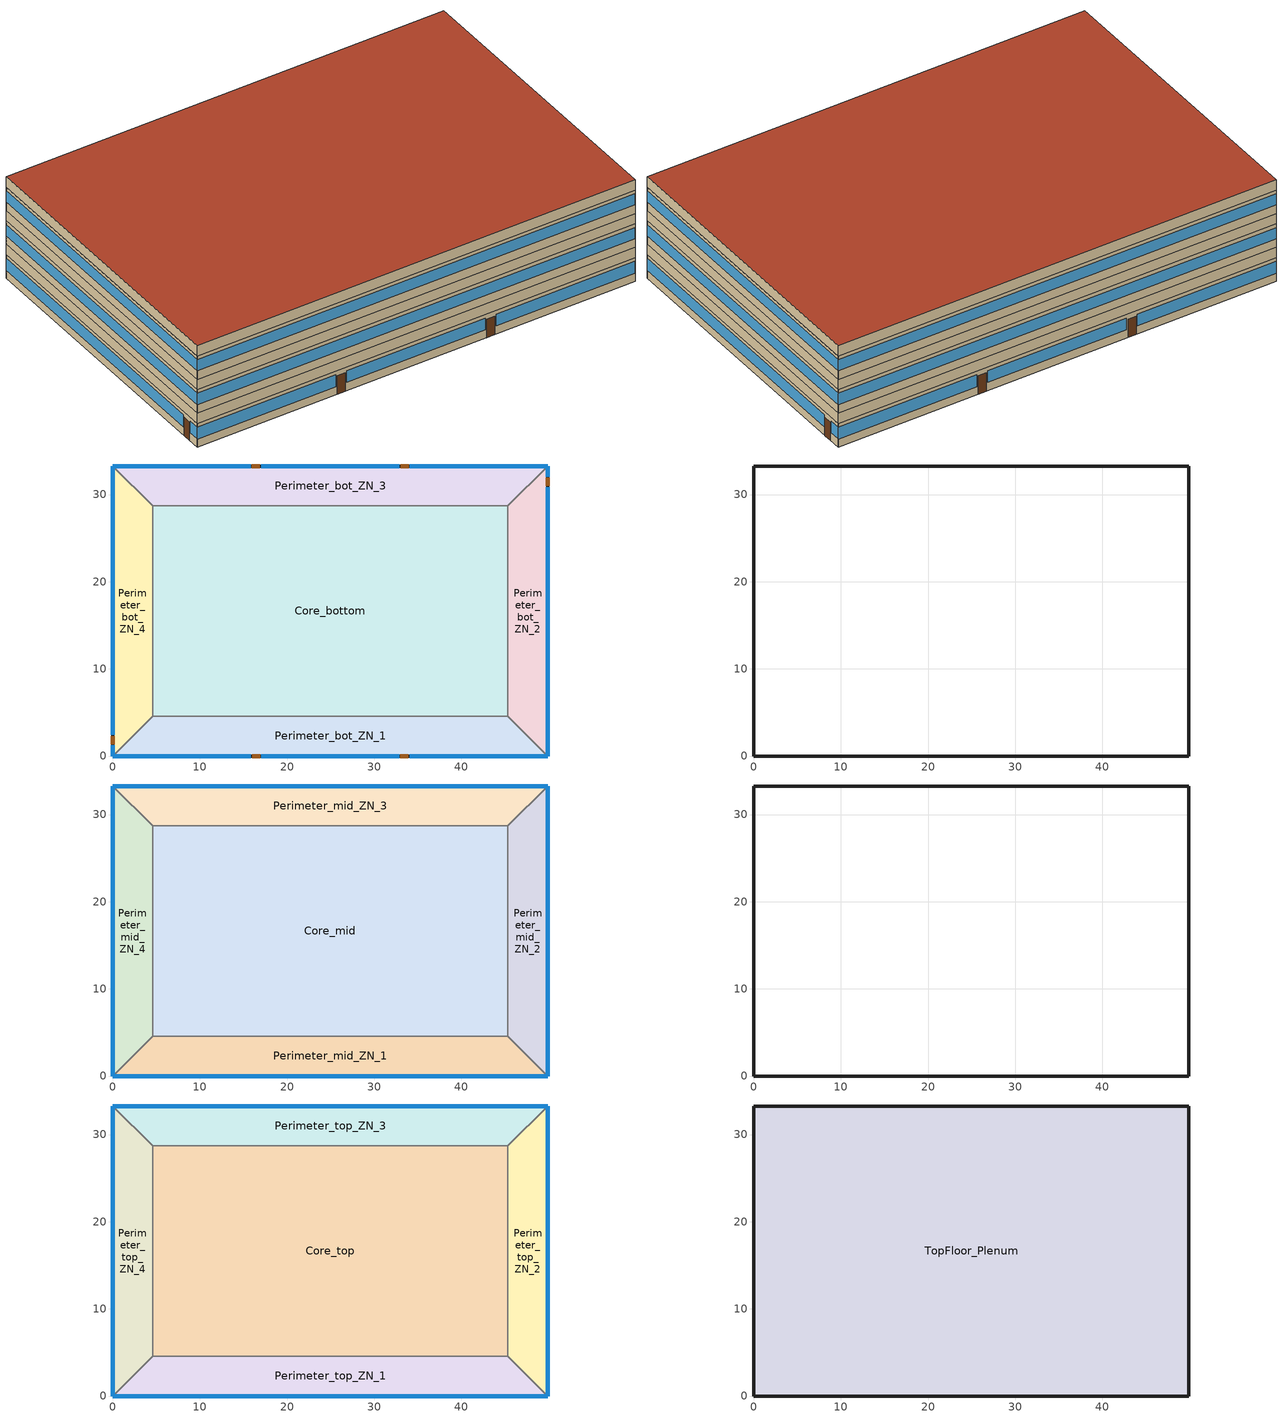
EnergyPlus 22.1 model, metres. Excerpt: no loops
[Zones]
Perimeter_bot_ZN_1
 floor ground (Perimeter_bot_ZN_1_Floor_Ffactor): 0,0 4.57,4.57 45.34,4.57 49.91,0 z0
 wall outside (nonres_ext_wall_grd): 0,0 49.91,0 z0:2.74
 wall to Perimeter_bot_ZN_2 (int_wall): 49.91,0 45.34,4.57 z0:2.74
 window (Window_U_0.419_SHGC_South_0.4): 0,0 15.82,0 / 17.04,0 32.87,0 / 34.09,0 49.91,0 z0.95:2.33
 door (Swinging Door_con): 15.98,0 16.9,0 / 33.01,0 33.93,0 z0:2.13
 ceiling to FirstFloor_Plenum (DropCeiling): 49.91,0 45.34,4.57 4.57,4.57 0,0 z2.74
Perimeter_bot_ZN_2
 floor ground (Perimeter_bot_ZN_2_Floor_Ffactor): 49.91,0 45.34,4.57 45.34,28.7 49.91,33.27 z0
 wall outside (nonres_ext_wall_grd): 49.91,0 49.91,33.27 z0:2.74
 wall to Perimeter_bot_ZN_3 (int_wall): 49.91,33.27 45.34,28.7 z0:2.74
 window (Window_U_0.419_SHGC_East_0.4): 49.91,0 49.91,30.84 / 49.91,32.05 49.91,33.27 z0.97:2.33
 door (Swinging Door_con): 49.91,30.99 49.91,31.9 z0:2.13
 ceiling to FirstFloor_Plenum (DropCeiling): 49.91,33.27 45.34,28.7 45.34,4.57 49.91,0 z2.74
Perimeter_bot_ZN_3
 floor ground (Perimeter_bot_ZN_3_Floor_Ffactor): 49.91,33.27 45.34,28.7 4.57,28.7 0,33.27 z0
 wall outside (nonres_ext_wall_grd): 49.91,33.27 0,33.27 z0:2.74
 wall to Perimeter_bot_ZN_4 (int_wall): 0,33.27 4.57,28.7 z0:2.74
 window (Window_U_0.419_SHGC_North_0.4): 49.91,33.27 34.09,33.27 / 32.87,33.27 17.04,33.27 / 15.82,33.27 0,33.27 z0.95:2.33
 door (Swinging Door_con): 33.94,33.27 33.03,33.27 / 16.84,33.27 15.93,33.27 z0:2.13
 ceiling to FirstFloor_Plenum (DropCeiling): 0,33.27 4.57,28.7 45.34,28.7 49.91,33.27 z2.74
Perimeter_bot_ZN_4
 floor ground (Perimeter_bot_ZN_4_Floor_Ffactor): 0,33.27 4.57,28.7 4.57,4.57 0,0 z0
 wall outside (nonres_ext_wall_grd): 0,33.27 0,0 z0:2.74
 wall to Perimeter_bot_ZN_1 (int_wall): 0,0 4.57,4.57 z0:2.74
 window (Window_U_0.419_SHGC_West_0.4): 0,33.27 0,2.44 / 0,1.22 0,0 z0.97:2.33
 door (Swinging Door_con): 0,2.28 0,1.37 z0:2.13
 ceiling to FirstFloor_Plenum (DropCeiling): 0,0 4.57,4.57 4.57,28.7 0,33.27 z2.74
Core_bottom
 floor adiabatic (Core_bot_ZN_5_Floor_Ffactor): 45.34,28.7 45.34,4.57 4.57,4.57 4.57,28.7 z0
 wall to Perimeter_bot_ZN_1 (int_wall): 4.57,4.57 45.34,4.57 z0:2.74
 wall to Perimeter_bot_ZN_2 (int_wall): 45.34,4.57 45.34,28.7 z0:2.74
 wall to Perimeter_bot_ZN_3 (int_wall): 45.34,28.7 4.57,28.7 z0:2.74
 wall to Perimeter_bot_ZN_4 (int_wall): 4.57,28.7 4.57,4.57 z0:2.74
 ceiling to FirstFloor_Plenum (DropCeiling): 4.57,28.7 4.57,4.57 45.34,4.57 45.34,28.7 z2.74
FirstFloor_Plenum
 wall outside (nonres_ext_wall_grd): 49.91,33.27 0,33.27 0,0 49.91,0 49.91,33.27 z2.74:3.96
Perimeter_mid_ZN_1
 floor to FirstFloor_Plenum (int_slab_floor): 0,0 4.57,4.57 45.34,4.57 49.91,0 z3.96
 wall outside (nonres_ext_wall_mid): 0,0 49.91,0 z3.96:6.71
 wall to Perimeter_mid_ZN_2 (int_wall): 49.91,0 45.34,4.57 z3.96:6.71
 window (Window_U_0.419_SHGC_South_0.4): 0,0 49.91,0 z4.98:6.29
 ceiling to MidFloor_Plenum (DropCeiling): 49.91,0 45.34,4.57 4.57,4.57 0,0 z6.71
Perimeter_mid_ZN_2
 floor to FirstFloor_Plenum (int_slab_floor): 49.91,0 45.34,4.57 45.34,28.7 49.91,33.27 z3.96
 wall outside (nonres_ext_wall_mid): 49.91,0 49.91,33.27 z3.96:6.71
 wall to Perimeter_mid_ZN_3 (int_wall): 49.91,33.27 45.34,28.7 z3.96:6.71
 window (Window_U_0.419_SHGC_East_0.4): 49.91,0 49.91,33.27 z4.98:6.29
 ceiling to MidFloor_Plenum (DropCeiling): 49.91,33.27 45.34,28.7 45.34,4.57 49.91,0 z6.71
Perimeter_mid_ZN_3
 floor to FirstFloor_Plenum (int_slab_floor): 49.91,33.27 45.34,28.7 4.57,28.7 0,33.27 z3.96
 wall outside (nonres_ext_wall_mid): 49.91,33.27 0,33.27 z3.96:6.71
 wall to Perimeter_mid_ZN_4 (int_wall): 0,33.27 4.57,28.7 z3.96:6.71
 window (Window_U_0.419_SHGC_North_0.4): 49.91,33.27 0,33.27 z4.98:6.29
 ceiling to MidFloor_Plenum (DropCeiling): 0,33.27 4.57,28.7 45.34,28.7 49.91,33.27 z6.71
Perimeter_mid_ZN_4
 floor to FirstFloor_Plenum (int_slab_floor): 0,33.27 4.57,28.7 4.57,4.57 0,0 z3.96
 wall outside (nonres_ext_wall_mid): 0,33.27 0,0 z3.96:6.71
 wall to Perimeter_mid_ZN_1 (int_wall): 0,0 4.57,4.57 z3.96:6.71
 window (Window_U_0.419_SHGC_West_0.4): 0,33.27 0,0 z4.98:6.29
 ceiling to MidFloor_Plenum (DropCeiling): 0,0 4.57,4.57 4.57,28.7 0,33.27 z6.71
Core_mid
 floor to FirstFloor_Plenum (int_slab_floor): 45.34,28.7 45.34,4.57 4.57,4.57 4.57,28.7 z3.96
 wall to Perimeter_mid_ZN_3 (int_wall): 45.34,28.7 4.57,28.7 z3.96:6.71
 wall to Perimeter_mid_ZN_2 (int_wall): 45.34,4.57 45.34,28.7 z3.96:6.71
 wall to Perimeter_mid_ZN_1 (int_wall): 4.57,4.57 45.34,4.57 z3.96:6.71
 wall to Perimeter_mid_ZN_4 (int_wall): 4.57,28.7 4.57,4.57 z3.96:6.71
 ceiling to MidFloor_Plenum (DropCeiling): 4.57,28.7 4.57,4.57 45.34,4.57 45.34,28.7 z6.71
MidFloor_Plenum
 wall outside (nonres_ext_wall_mid): 49.91,33.27 0,33.27 0,0 49.91,0 49.91,33.27 z6.71:7.92
Perimeter_top_ZN_1
 floor to MidFloor_Plenum (int_slab_floor): 0,0 4.57,4.57 45.34,4.57 49.91,0 z7.92
 wall outside (nonres_ext_wall_top): 0,0 49.91,0 z7.92:10.67
 wall to Perimeter_top_ZN_2 (int_wall): 49.91,0 45.34,4.57 z7.92:10.67
 window (Window_U_0.419_SHGC_South_0.4): 0,0 49.91,0 z8.95:10.25
 ceiling to TopFloor_Plenum (DropCeiling): 0,0 49.91,0 45.34,4.57 4.57,4.57 z10.67
Perimeter_top_ZN_2
 floor to MidFloor_Plenum (int_slab_floor): 49.91,0 45.34,4.57 45.34,28.7 49.91,33.27 z7.92
 wall outside (nonres_ext_wall_top): 49.91,0 49.91,33.27 z7.92:10.67
 wall to Perimeter_top_ZN_3 (int_wall): 49.91,33.27 45.34,28.7 z7.92:10.67
 window (Window_U_0.419_SHGC_East_0.4): 49.91,0 49.91,33.27 z8.95:10.25
 ceiling to TopFloor_Plenum (DropCeiling): 49.91,0 49.91,33.27 45.34,28.7 45.34,4.57 z10.67
Perimeter_top_ZN_3
 floor to MidFloor_Plenum (int_slab_floor): 49.91,33.27 45.34,28.7 4.57,28.7 0,33.27 z7.92
 wall outside (nonres_ext_wall_top): 49.91,33.27 0,33.27 z7.92:10.67
 wall to Perimeter_top_ZN_4 (int_wall): 0,33.27 4.57,28.7 z7.92:10.67
 window (Window_U_0.419_SHGC_North_0.4): 49.91,33.27 0,33.27 z8.95:10.25
 ceiling to TopFloor_Plenum (DropCeiling): 49.91,33.27 0,33.27 4.57,28.7 45.34,28.7 z10.67
Perimeter_top_ZN_4
 floor to MidFloor_Plenum (int_slab_floor): 0,33.27 4.57,28.7 4.57,4.57 0,0 z7.92
 wall outside (nonres_ext_wall_top): 0,33.27 0,0 z7.92:10.67
 wall to Perimeter_top_ZN_1 (int_wall): 0,0 4.57,4.57 z7.92:10.67
 window (Window_U_0.419_SHGC_West_0.4): 0,33.27 0,0 z8.95:10.25
 ceiling to TopFloor_Plenum (DropCeiling): 0,33.27 0,0 4.57,4.57 4.57,28.7 z10.67
Core_top
 floor to MidFloor_Plenum (int_slab_floor): 45.34,28.7 45.34,4.57 4.57,4.57 4.57,28.7 z7.92
 wall to Perimeter_top_ZN_3 (int_wall): 45.34,28.7 4.57,28.7 z7.92:10.67
 wall to Perimeter_top_ZN_2 (int_wall): 45.34,4.57 45.34,28.7 z7.92:10.67
 wall to Perimeter_top_ZN_1 (int_wall): 4.57,4.57 45.34,4.57 z7.92:10.67
 wall to Perimeter_top_ZN_4 (int_wall): 4.57,28.7 4.57,4.57 z7.92:10.67
 ceiling to TopFloor_Plenum (DropCeiling): 45.34,4.57 45.34,28.7 4.57,28.7 4.57,4.57 z10.67
TopFloor_Plenum
 wall outside (nonres_ext_wall_top): 49.91,33.27 0,33.27 0,0 49.91,0 49.91,33.27 z10.67:11.89
 roof outside (nonres_roof): 49.91,0 49.91,33.27 0,33.27 0,0 z11.89
[Building]
OfficeMedium: North Axis {deg}=0; Terrain=City; Loads Convergence Tolerance Value {W}=0.04; Temperature Convergence Tolerance Value {deltaC}=0.2; Solar Distribution=FullInteriorAndExterior; Maximum Number of Warmup Days=25; Minimum Number of Warmup Days=6
[Site:Location]
Site:Location=Buffalo.Niagara.Intl.AP_NY_USA WMO=725280; Latitude {N+ S-}=42.94; Longitude {W- E+}=-78.74; Time Zone Relative to GMT {GMT+/-}=-5; Elevation {m}=215
[SizingPeriod:DesignDay] Day of Month=21; Dry-Bulb Temperature Range Modifier Type=DefaultMultipliers; Humidity Condition Type=Wetbulb; Barometric Pressure {Pa}=98769; Rain {Yes/No}=No; Snow on ground {Yes/No}=No; Daylight Savings Time Indicator=No
Name | Month | Day Type | Maximum Dry-Bulb Temperature {C} | Daily Dry-Bulb Temperature Range {C} | Wetbulb at Maximum Dry-Bulb {C} | Wind Speed {m/s} design conditions vs. traditional 6.71 m/s (15 mph) | Wind Direction {Degrees; N=0, S=180} | Solar Model Indicator | Clearness {0.0 to 1.1} | Wind Speed {m/s} design conditions vs. traditional 3.35 m/s (7mph) | ASHRAE Clear Sky Optical Depth for Beam Irradiance (taub) | ASHRAE Clear Sky Optical Depth for Diffuse Irradiance (taud)
Buffalo.Niagara.Intl.AP_NY_USA Ann Htg 99.6% Condns DB | 1 | WinterDesignDay | -16.3 | 0 | -16.3 | 5.1 | 270 | ASHRAEClearSky | 0
Buffalo.Niagara.Intl.AP_NY_USA Ann Clg .4% Condns DB=>MWB | 7 | SummerDesignDay | 30.3 | 9.3 | 21.8 |  | 240 | ASHRAETau |  | 5.7 | 0.462 | 2.001
[Site:WaterMainsTemperature]
Calculation Method=Correlation; Annual average outdoor air temperature {C}=8.96667; Maximum difference in monthly average outdoor air temperatures {C}=26.2
[Site:GroundTemperature:FCfactorMethod]
January Ground Temperature {C}=9.7; February Ground Temperature {C}=6; March Ground Temperature {C}=-2.2; April Ground Temperature {C}=-3.4; May Ground Temperature {C}=-4.2; June Ground Temperature {C}=2.7; July Ground Temperature {C}=7.5; August Ground Temperature {C}=13.7; September Ground Temperature {C}=18.6; October Ground Temperature {C}=22; November Ground Temperature {C}=20.7; December Ground Temperature {C}=16.5
[Material:NoMass]
Opaque Door panel_con: MediumRough, 0.35222, 0.9, 0.7, 0.7
CP02 CARPET PAD: VeryRough, 0.21648, 0.9, 0.7, 0.8
Nonres_Roof_Insulation: MediumSmooth, 5.30668, 0.9, 0.7, 0.7
Nonres_Exterior_Wall_Insulation_grd: MediumSmooth, 1.0126, 0.9, 0.7, 0.7
Nonres_Exterior_Wall_Insulation_mid: MediumSmooth, 1.03383, 0.9, 0.7, 0.7
Nonres_Exterior_Wall_Insulation_top: MediumSmooth, 0.734986, 0.9, 0.7, 0.7
[Construction]
Swinging Door_con: Opaque Door panel_con
InteriorFurnishings: Std Wood 6inch
DropCeiling: AC02 Acoustic Ceiling
int_wall: G01 13mm gypsum board, G01 13mm gypsum board
int_slab_floor: 100mm Normalweight concrete floor, CP02 CARPET PAD
nonres_roof: F13 Built-up roofing, Nonres_Roof_Insulation, F08 Metal surface
nonres_ext_wall_grd: F07 25mm stucco, G01 16mm gypsum board, Nonres_Exterior_Wall_Insulation_grd, G01 16mm gypsum board
nonres_ext_wall_mid: F07 25mm stucco, G01 16mm gypsum board, Nonres_Exterior_Wall_Insulation_mid, G01 16mm gypsum board
nonres_ext_wall_top: F07 25mm stucco, G01 16mm gypsum board, Nonres_Exterior_Wall_Insulation_top, G01 16mm gypsum board
Window_U_0.419_SHGC_East_0.4: Glazing Layer East
Window_U_0.419_SHGC_South_0.4: Glazing Layer South
Window_U_0.419_SHGC_West_0.4: Glazing Layer West
Window_U_0.419_SHGC_North_0.4: Glazing Layer North
[Material]
Name | Roughness | Thickness {m} | Conductivity {W/m-K} | Density {kg/m3} | Specific Heat {J/kg-K} | Thermal Absorptance | Solar Absorptance | Visible Absorptance | Absorptance:Thermal | Absorptance:Solar | Absorptance:Visible
Std Wood 6inch | MediumSmooth | 0.15 | 0.12 | 540 | 1210 | 0.9 | 0.7 | 0.7
AC02 Acoustic Ceiling | MediumSmooth | 0.0127 | 0.057 | 288 | 1339 | 0.9 | 0.7 | 0.2
F07 25mm stucco | Smooth | 0.0254 | 0.72 | 1856 | 840 | 0.9 | 0.7 | 0.7
F08 Metal surface | Smooth | 0.0008 | 45.28 | 7824 | 500
F13 Built-up roofing | Rough | 0.0095 | 0.16 | 1120 | 1460 |  |  |  | 0.9 | 0.7
G01 13mm gypsum board | Smooth | 0.0127 | 0.16 | 800 | 1090 |  |  |  | 0.9 | 0.7 | 0.5
G01 16mm gypsum board | MediumSmooth | 0.0159 | 0.16 | 800 | 1090
100mm Normalweight concrete floor | MediumRough | 0.1016 | 2.31 | 2322 | 832
[WindowMaterial:SimpleGlazingSystem] U-Factor {W/m2-K}=2.37919; Solar Heat Gain Coefficient=0.4; Visible Transmittance=0.44
Glazing Layer East; Glazing Layer South; Glazing Layer West; Glazing Layer North
[Construction:FfactorGroundFloor] F-Factor {W/m-K}=0.90012
Name | Area {m2} | PerimeterExposed {m}
Perimeter_bot_ZN_1_Floor_Ffactor; Perimeter_bot_ZN_3_Floor_Ffactor | 207.338 | 49.911
Perimeter_bot_ZN_2_Floor_Ffactor | 131.262 | 33.2738
Perimeter_bot_ZN_4_Floor_Ffactor | 131.254 | 33.2738
Core_bot_ZN_5_Floor_Ffactor | 983.537 | 0
[Zone] Type=1; Multiplier=1; Volume {m3}=autocalculate; Floor Area {m2}=autocalculate
Name | Ceiling Height {m} | Part of Total Floor Area
Core_bottom; Core_mid; Core_top; Perimeter_top_ZN_3; Perimeter_top_ZN_2; Perimeter_top_ZN_1; Perimeter_top_ZN_4; Perimeter_bot_ZN_3; Perimeter_bot_ZN_2; Perimeter_bot_ZN_1; Perimeter_bot_ZN_4; Perimeter_mid_ZN_3; Perimeter_mid_ZN_2; Perimeter_mid_ZN_1; Perimeter_mid_ZN_4 | 2.7432 | YES
TopFloor_Plenum; MidFloor_Plenum; FirstFloor_Plenum | 1.2192 | No
[InternalMass] Construction=InteriorFurnishings
Name | Zone or ZoneList | Surface Area {m2}
Core_bottom_InternalMass_1 | Core_bottom | 1967.08
Core_mid_InternalMass_1 | Core_mid | 1967.08
Core_top_InternalMass_1 | Core_top | 1967.08
Perimeter_top_ZN_3_InternalMass_1 | Perimeter_top_ZN_3 | 414.675
Perimeter_top_ZN_2_InternalMass_1 | Perimeter_top_ZN_2 | 262.5073
Perimeter_top_ZN_1_InternalMass_1 | Perimeter_top_ZN_1 | 414.6723
Perimeter_top_ZN_4_InternalMass_1 | Perimeter_top_ZN_4 | 262.5056
Perimeter_bot_ZN_3_InternalMass_1 | Perimeter_bot_ZN_3 | 414.675
Perimeter_bot_ZN_2_InternalMass_1 | Perimeter_bot_ZN_2 | 262.5073
Perimeter_bot_ZN_1_InternalMass_1 | Perimeter_bot_ZN_1 | 414.6723
Perimeter_bot_ZN_4_InternalMass_1 | Perimeter_bot_ZN_4 | 262.5056
Perimeter_mid_ZN_3_InternalMass_1 | Perimeter_mid_ZN_3 | 414.675
Perimeter_mid_ZN_2_InternalMass_1 | Perimeter_mid_ZN_2 | 262.5073
Perimeter_mid_ZN_1_InternalMass_1 | Perimeter_mid_ZN_1 | 414.6723
Perimeter_mid_ZN_4_InternalMass_1 | Perimeter_mid_ZN_4 | 262.5056
[People] Number of People Calculation Method=Area/Person; Floor Area per Person {m2/person}=18.5788; Fraction Radiant=0.3; Sensible Heat Fraction=AUTOCALCULATE; Activity Level Schedule=ACTIVITY_SCH; Enable ASHRAE 55 Comfort Warnings=No; Mean Radiant Temperature Calculation Type=ZoneAveraged; Work Efficiency Schedule=WORK_EFF_SCH; Clothing Insulation Calculation Method=ClothingInsulationSchedule; Clothing Insulation Schedule=CLOTHING_SCH; Air Velocity Schedule=AIR_VELO_SCH; Thermal Comfort Model 1 Type=FANGER
Name | Zone or ZoneList or Space or SpaceList | Number of People Schedule
Core_bottom | Core_bottom | BLDG_OCC_SCH_wo_SB
Core_mid | Core_mid | BLDG_OCC_SCH_wo_SB
Core_top | Core_top | BLDG_OCC_SCH_wo_SB
Perimeter_top_ZN_3 | Perimeter_top_ZN_3 | BLDG_OCC_SCH_wo_SB
Perimeter_top_ZN_2 | Perimeter_top_ZN_2 | BLDG_OCC_SCH_wo_SB
Perimeter_top_ZN_1 | Perimeter_top_ZN_1 | BLDG_OCC_SCH_wo_SB
Perimeter_top_ZN_4 | Perimeter_top_ZN_4 | BLDG_OCC_SCH_wo_SB
Perimeter_bot_ZN_3 | Perimeter_bot_ZN_3 | BLDG_OCC_SCH_wo_SB
Perimeter_bot_ZN_2 | Perimeter_bot_ZN_2 | BLDG_OCC_SCH_wo_SB
Perimeter_bot_ZN_1 | Perimeter_bot_ZN_1 | BLDG_OCC_SCH_wo_SB
Perimeter_bot_ZN_4 | Perimeter_bot_ZN_4 | BLDG_OCC_SCH_wo_SB
Perimeter_mid_ZN_3 | Perimeter_mid_ZN_3 | BLDG_OCC_SCH_wo_SB
Perimeter_mid_ZN_2 | Perimeter_mid_ZN_2 | BLDG_OCC_SCH_w_SB
Perimeter_mid_ZN_1 | Perimeter_mid_ZN_1 | BLDG_OCC_SCH_wo_SB
Perimeter_mid_ZN_4 | Perimeter_mid_ZN_4 | BLDG_OCC_SCH_wo_SB
[Lights] Schedule=ltg_sch_office; Design Level Calculation Method=Watts/Area; Watts per Zone Floor Area {W/m2}=10.19587; Return Air Fraction=0; Fraction Radiant=0.7; Fraction Visible=0.2; Fraction Replaceable=1; Return Air Fraction Calculated from Plenum Temperature=No
Name | Zone or ZoneList or Space or SpaceList
Core_bottom_Lights | Core_bottom
Core_mid_Lights | Core_mid
Core_top_Lights | Core_top
Perimeter_top_ZN_3_Lights | Perimeter_top_ZN_3
Perimeter_top_ZN_2_Lights | Perimeter_top_ZN_2
Perimeter_top_ZN_1_Lights | Perimeter_top_ZN_1
Perimeter_top_ZN_4_Lights | Perimeter_top_ZN_4
Perimeter_bot_ZN_3_Lights | Perimeter_bot_ZN_3
Perimeter_bot_ZN_2_Lights | Perimeter_bot_ZN_2
Perimeter_bot_ZN_1_Lights | Perimeter_bot_ZN_1
Perimeter_bot_ZN_4_Lights | Perimeter_bot_ZN_4
Perimeter_mid_ZN_3_Lights | Perimeter_mid_ZN_3
Perimeter_mid_ZN_2_Lights | Perimeter_mid_ZN_2
Perimeter_mid_ZN_1_Lights | Perimeter_mid_ZN_1
Perimeter_mid_ZN_4_Lights | Perimeter_mid_ZN_4
[ElectricEquipment] Design Level Calculation Method=EquipmentLevel; Fraction Latent=0; Fraction Radiant=0.5; Fraction Lost=0
Name | Zone or ZoneList or Space or SpaceList | Schedule | Design Level {W}
Core_bottom_MiscPlug_Equip | Core_bottom | BLDG_EQUIP_SCH | 7937.16
Core_mid_MiscPlug_Equip | Core_mid | BLDG_EQUIP_SCH | 7937.16
Core_top_MiscPlug_Equip | Core_top | BLDG_EQUIP_SCH | 7937.16
Perimeter_top_ZN_3_MiscPlug_Equip | Perimeter_top_ZN_3 | BLDG_EQUIP_SCH | 1673.21
Perimeter_top_ZN_2_MiscPlug_Equip | Perimeter_top_ZN_2 | BLDG_EQUIP_SCH | 1059.22
Perimeter_top_ZN_1_MiscPlug_Equip | Perimeter_top_ZN_1 | BLDG_EQUIP_SCH | 1673.2
Perimeter_top_ZN_4_MiscPlug_Equip | Perimeter_top_ZN_4 | BLDG_EQUIP_SCH | 1059.21
Perimeter_bot_ZN_3_MiscPlug_Equip | Perimeter_bot_ZN_3 | BLDG_EQUIP_SCH | 1673.21
Perimeter_bot_ZN_2_MiscPlug_Equip | Perimeter_bot_ZN_2 | BLDG_EQUIP_SCH | 1059.22
Perimeter_bot_ZN_1_MiscPlug_Equip | Perimeter_bot_ZN_1 | BLDG_EQUIP_SCH | 1673.2
Perimeter_bot_ZN_4_MiscPlug_Equip | Perimeter_bot_ZN_4 | BLDG_EQUIP_SCH | 1059.21
Perimeter_mid_ZN_3_MiscPlug_Equip | Perimeter_mid_ZN_3 | BLDG_EQUIP_SCH | 1673.21
Perimeter_mid_ZN_2_MiscPlug_Equip | Perimeter_mid_ZN_2 | BLDG_EQUIP_SCH | 1059.22
Perimeter_mid_ZN_1_MiscPlug_Equip | Perimeter_mid_ZN_1 | BLDG_EQUIP_SCH | 1673.2
Perimeter_mid_ZN_4_MiscPlug_Equip | Perimeter_mid_ZN_4 | BLDG_EQUIP_SCH | 1059.21
Core_bottom_Elevators_Equip | Core_bottom | BLDG_ELEVATORS | 16363.22
Elevators_Lights_Fan | Core_bottom | ELEV_LIGHT_FAN_SCH_ADD_DF | 125
[Exterior:Lights] Control Option=AstronomicalClock
Name | Schedule | Design Level {W}
Exterior_Lights_a | Exterior_lighting_schedule_a | 563.28
Exterior_Lights_b | Exterior_lighting_schedule_b | 8033.2
[Daylighting:Controls] Daylighting Method=SplitFlux; Availability Schedule=DaylightAvailSch; Lighting Control Type=Stepped; Minimum Input Power Fraction for Continuous or ContinuousOff Dimming Control=0.3; Minimum Light Output Fraction for Continuous or ContinuousOff Dimming Control=0.2; Number of Stepped Control Steps=3; Probability Lighting will be Reset When Needed in Manual Stepped Control=1; Maximum Allowable Discomfort Glare Index=22; Fraction of Lights Controlled by Reference Point 1=0.3835; Illuminance Setpoint at Reference Point 1 {lux}=377; Fraction of Lights Controlled by Reference Point 2=0.1395; Illuminance Setpoint at Reference Point 2 {lux}=377
Name | Zone or Space | Glare Calculation Daylighting Reference Point | Glare Calculation Azimuth Angle of View Direction Clockwise from Zone y-Axis {deg} | Daylighting Reference Point 1 | Daylighting Reference Point 2
Perimeter_bot_ZN_1_DaylCtrl | Perimeter_bot_ZN_1 | Perimeter_bot_ZN_1_DaylRefPt1 | 180 | Perimeter_bot_ZN_1_DaylRefPt1 | Perimeter_bot_ZN_1_DaylRefPt2
Perimeter_bot_ZN_2_DaylCtrl | Perimeter_bot_ZN_2 | Perimeter_bot_ZN_2_DaylRefPt1 | 90 | Perimeter_bot_ZN_2_DaylRefPt1 | Perimeter_bot_ZN_2_DaylRefPt2
Perimeter_bot_ZN_3_DaylCtrl | Perimeter_bot_ZN_3 | Perimeter_bot_ZN_3_DaylRefPt1 | 0 | Perimeter_bot_ZN_3_DaylRefPt1 | Perimeter_bot_ZN_3_DaylRefPt2
Perimeter_bot_ZN_4_DaylCtrl | Perimeter_bot_ZN_4 | Perimeter_bot_ZN_4_DaylRefPt1 | 270 | Perimeter_bot_ZN_4_DaylRefPt1 | Perimeter_bot_ZN_4_DaylRefPt2
Perimeter_mid_ZN_1_DaylCtrl | Perimeter_mid_ZN_1 | Perimeter_mid_ZN_1_DaylRefPt1 | 180 | Perimeter_mid_ZN_1_DaylRefPt1 | Perimeter_mid_ZN_1_DaylRefPt2
Perimeter_mid_ZN_2_DaylCtrl | Perimeter_mid_ZN_2 | Perimeter_mid_ZN_2_DaylRefPt1 | 90 | Perimeter_mid_ZN_2_DaylRefPt1 | Perimeter_mid_ZN_2_DaylRefPt2
Perimeter_mid_ZN_3_DaylCtrl | Perimeter_mid_ZN_3 | Perimeter_mid_ZN_3_DaylRefPt1 | 0 | Perimeter_mid_ZN_3_DaylRefPt1 | Perimeter_mid_ZN_3_DaylRefPt2
Perimeter_mid_ZN_4_DaylCtrl | Perimeter_mid_ZN_4 | Perimeter_mid_ZN_4_DaylRefPt1 | 270 | Perimeter_mid_ZN_4_DaylRefPt1 | Perimeter_mid_ZN_4_DaylRefPt2
Perimeter_top_ZN_1_DaylCtrl | Perimeter_top_ZN_1 | Perimeter_top_ZN_1_DaylRefPt1 | 180 | Perimeter_top_ZN_1_DaylRefPt1 | Perimeter_top_ZN_1_DaylRefPt2
Perimeter_top_ZN_2_DaylCtrl | Perimeter_top_ZN_2 | Perimeter_top_ZN_2_DaylRefPt1 | 90 | Perimeter_top_ZN_2_DaylRefPt1 | Perimeter_top_ZN_2_DaylRefPt2
Perimeter_top_ZN_3_DaylCtrl | Perimeter_top_ZN_3 | Perimeter_top_ZN_3_DaylRefPt1 | 0 | Perimeter_top_ZN_3_DaylRefPt1 | Perimeter_top_ZN_3_DaylRefPt2
Perimeter_top_ZN_4_DaylCtrl | Perimeter_top_ZN_4 | Perimeter_top_ZN_4_DaylRefPt1 | 270 | Perimeter_top_ZN_4_DaylRefPt1 | Perimeter_top_ZN_4_DaylRefPt2
[ZoneInfiltration:DesignFlowRate] Temperature Term Coefficient=0; Velocity Squared Term Coefficient=0
Name | Zone or ZoneList | Schedule | Design Flow Rate Calculation Method | Design Flow Rate {m3/s} | Flow per Exterior Surface Area {m3/s-m2} | Constant Term Coefficient | Velocity Term Coefficient
Perimeter_top_ZN_3_Infiltration | Perimeter_top_ZN_3 | INFIL_SCH_PNNL | Flow/ExteriorWallArea | 0 | 0.000569572 | 0 | 0.224
Perimeter_top_ZN_2_Infiltration | Perimeter_top_ZN_2 | INFIL_SCH_PNNL | Flow/ExteriorWallArea | 0 | 0.000569572 | 0 | 0.224
Perimeter_top_ZN_1_Infiltration | Perimeter_top_ZN_1 | INFIL_SCH_PNNL | Flow/ExteriorWallArea | 0 | 0.000569572 | 0 | 0.224
Perimeter_top_ZN_4_Infiltration | Perimeter_top_ZN_4 | INFIL_SCH_PNNL | Flow/ExteriorWallArea | 0 | 0.000569572 | 0 | 0.224
Perimeter_bot_ZN_3_Infiltration | Perimeter_bot_ZN_3 | INFIL_SCH_PNNL | Flow/ExteriorWallArea | 0 | 0.000569572 | 0 | 0.224
Perimeter_bot_ZN_2_Infiltration | Perimeter_bot_ZN_2 | INFIL_SCH_PNNL | Flow/ExteriorWallArea | 0 | 0.000569572 | 0 | 0.224
Perimeter_bot_ZN_1_Infiltration | Perimeter_bot_ZN_1 | INFIL_SCH_PNNL | Flow/ExteriorWallArea | 0 | 0.000569572 | 0 | 0.224
Perimeter_bot_ZN_1_Door_Infiltration | Perimeter_bot_ZN_1 | INFIL_Door_Opening_SCH | Flow/Zone | 0.67866 |  | 1 | 0
Perimeter_bot_ZN_4_Infiltration | Perimeter_bot_ZN_4 | INFIL_SCH_PNNL | Flow/ExteriorWallArea | 0 | 0.000569572 | 0 | 0.224
Perimeter_mid_ZN_3_Infiltration | Perimeter_mid_ZN_3 | INFIL_SCH_PNNL | Flow/ExteriorWallArea | 0 | 0.000569572 | 0 | 0.224
Perimeter_mid_ZN_2_Infiltration | Perimeter_mid_ZN_2 | INFIL_SCH_PNNL | Flow/ExteriorWallArea | 0 | 0.000569572 | 0 | 0.224
Perimeter_mid_ZN_1_Infiltration | Perimeter_mid_ZN_1 | INFIL_SCH_PNNL | Flow/ExteriorWallArea | 0 | 0.000569572 | 0 | 0.224
Perimeter_mid_ZN_4_Infiltration | Perimeter_mid_ZN_4 | INFIL_SCH_PNNL | Flow/ExteriorWallArea | 0 | 0.000569572 | 0 | 0.224
FirstFloor_Plenum_Infiltration | FirstFloor_Plenum | INFIL_SCH_PNNL | Flow/ExteriorWallArea | 0 | 0.000569572 | 0 | 0.224
MidFloor_Plenum_Infiltration | MidFloor_Plenum | INFIL_SCH_PNNL | Flow/ExteriorWallArea | 0 | 0.000569572 | 0 | 0.224
TopFloor_Plenum_Infiltration | TopFloor_Plenum | INFIL_SCH_PNNL | Flow/ExteriorWallArea | 0 | 0.000569572 | 0 | 0.224
[EnergyManagementSystem:Sensor]
Name | Output:Variable or Output:Meter | Output:Variable or Output:Meter Index Key
Facility_Int_LTG | InteriorLights:Electricity
OAT | Site Outdoor Air Drybulb Temperature | Environment
[EnergyManagementSystem:GlobalVariable]
Wired_LTG
[EnergyManagementSystem:Program]
Transformer_Load_Prog: SET Wired_LTG = Facility_Int_LTG*0.0281
OA_BASED_OPTIMUM_START_EMS_Program: IF DaylightSavings==0 && DayOfWeek>1 && Hour==5 && OAT<23.9 && OAT>1.7; SET CLGSETP_SCH_Actuator = 26.7; SET HTGSETP_SCH_Actuator = 15.6; ELSEIF DaylightSavings==1 && DayOfWeek>1 && Hour==4 && OAT<23.9 && OAT>1.7; SET CLGSETP_SCH_Actuator = 26.7; SET HTGSETP_SCH_Actuator = 15.6; ELSE; SET CLGSETP_SCH_Actuator = NULL; SET HTGSETP_SCH_Actuator = NULL; ENDIF
[EnergyManagementSystem:ProgramCallingManager]
Transformer_Load_Prog_Manager: AfterPredictorAfterHVACManagers; Transformer_Load_Prog
OA_BASED_OPTIMUM_START_EMS_Program Manager: BeginTimestepBeforePredictor; OA_BASED_OPTIMUM_START_EMS_Program
[EnergyManagementSystem:OutputVariable]
Wired_LTG: EMS Variable=Wired_LTG; Type of Data in Variable=Summed; Update Frequency=ZoneTimeStep; Units=J
[ElectricLoadCenter:Transformer]
Transformer 1: Availability Schedule=Always_On; Transformer Usage=PowerInFromGrid; Rated Capacity {VA}=45000; Phase=3; Conductor Material=Aluminum; Full Load Temperature Rise {C}=150; Fraction of Eddy Current Losses=0.1; Performance Input Method=NominalEfficiency; Nameplate Efficiency=0.977; Per Unit Load for Nameplate Efficiency=0.35; Reference Temperature for Nameplate Efficiency {C}=75; Consider Transformer Loss for Utility Cost=Yes; Meter 1=Wired_LTG_Electricity; Meter 2=Wired_INT_EQUIP
[AvailabilityManager:NightCycle] Applicability Schedule=Always_On; Fan Schedule=HVACOperationSchd; Control Type=CycleOnAny; Thermostat Tolerance {deltaC}=1; Cycling Run Time Control Type=FixedRunTime; Cycling Run Time {s}=1800
PACU_VAV_bot Availability Manager; PACU_VAV_mid Availability Manager; PACU_VAV_top Availability Manager
[AirLoopHVAC:ReturnPlenum]
Name | Zone
FirstFloor_Plenum_Return | FirstFloor_Plenum
MidFloor_Plenum_Return | MidFloor_Plenum
TopFloor_Plenum_Return | TopFloor_Plenum
[EnergyManagementSystem:Actuator] Actuated Component Type=Schedule:Compact; Actuated Component Control Type=Schedule Value
Name | Actuated Component Unique
CLGSETP_SCH_Actuator | CLGSETP_SCH_Yes_Optimum
HTGSETP_SCH_Actuator | HTGSETP_SCH_Yes_Optimum
[Schedule:Compact]
Exterior_lighting_schedule_a: Through:12/31, For:AllDays, Until: 06:00, 0, Until: 24:00, 1
Exterior_lighting_schedule_b: Through:12/31, For:AllDays, Until: 06:00, 0.7, Until: 24:00, 1
ALWAYS_ON: Through: 12/31, For: AllDays, Until: 24:00, 1
HVACOperationSchd: Through: 12/31, For: Weekdays SummerDesignDay, Until: 06:00, 0, Until: 22:00, 1, Until: 24:00, 0, For: Saturday WinterDesignDay, Until: 06:00, 0, Until: 18:00, 1, Until: 24:00, 0, For:Sunday Holidays AllOtherDays, Until: 24:00, 0
BLDG_EQUIP_SCH: Through: 12/31, For: Weekdays, Until: 06:00, 0.307674, Until: 08:00, 0.381235, Until: 12:00, 0.857778, Until: 13:00, 0.76247, Until: 17:00, 0.857778, Until: 18:00, 0.476543, Until: 24:00, 0.381235, For: SummerDesignDay, Until: 24:00, 1, For: Saturday, Until: 06:00, 0.230755, Until: 08:00, 0.381235, Until: 12:00, 0.476543, Until: 17:00, 0.33358, Until: 19:00, 0.285926, Until: 24:00, 0.230755, For: WinterDesignDay, Until: 24:00, 0, For: Sunday Holidays AllOtherDays, Until: 06:00, 0.230755, Until: 18:00, 0.285926, Until: 24:00, 0.230755
BLDG_OCC_SCH_w_SB: Through: 12/31, For: Weekdays, Until: 01:00, 0, Until: 02:00, 0, Until: 03:00, 0, Until: 04:00, 0, Until: 05:00, 0, Until: 06:00, 0, Until: 07:00, 0.1, Until: 08:00, 0.2, Until: 09:00, 0.95, Until: 10:00, 0.95, Until: 11:00, 0, Until: 12:00, 0.95, Until: 13:00, 0, Until: 14:00, 0.95, Until: 15:00, 0, Until: 16:00, 0.95, Until: 17:00, 0.95, Until: 18:00, 0.3, Until: 19:00, 0.1, Until: 20:00, 0.1, Until: 21:00, 0.1, Until: 22:00, 0.1, Until: 23:00, 0.05, Until: 24:00, 0.05, For: Saturday, Until: 01:00, 0, Until: 02:00, 0, Until: 03:00, 0, Until: 04:00, 0, Until: 05:00, 0, Until: 06:00, 0, Until: 07:00, 0.1, Until: 08:00, 0.1, Until: 09:00, 0.3, Until: 10:00, 0.3, Until: 11:00, 0, Until: 12:00, 0.3, Until: 13:00, 0, Until: 14:00, 0.1, Until: 15:00, 0, Until: 16:00, 0.1, Until: 17:00, 0.1, Until: 18:00, 0.05, Until: 19:00, 0.05, Until: 20:00, 0, Until: 21:00, 0, Until: 22:00, 0, Until: 23:00, 0, Until: 24:00, 0, For: SummerDesignDay, Until: 06:00, 1e-09, Until: 22:00, 1, Until: 24:00, 0.05, For: WinterDesignDay, Until: 24:00, 0, For:Sunday Holidays AllOtherDays, Until: 06:00, 0, Until: 18:00, 0.05, Until: 24:00, 0
BLDG_OCC_SCH_wo_SB: Through: 12/31, For: Weekdays, Until: 01:00, 0, Until: 02:00, 0, Until: 03:00, 0, Until: 04:00, 0, Until: 05:00, 0, Until: 06:00, 0, Until: 07:00, 0.1, Until: 08:00, 0.2, Until: 09:00, 0.95, Until: 10:00, 0.95, Until: 11:00, 0.975703, Until: 12:00, 0.95, Until: 13:00, 0.513528, Until: 14:00, 0.95, Until: 15:00, 0.975703, Until: 16:00, 0.95, Until: 17:00, 0.95, Until: 18:00, 0.3, Until: 19:00, 0.1, Until: 20:00, 0.1, Until: 21:00, 0.1, Until: 22:00, 0.1, Until: 23:00, 0.05, Until: 24:00, 0.05, For: Saturday, Until: 01:00, 0, Until: 02:00, 0, Until: 03:00, 0, Until: 04:00, 0, Until: 05:00, 0, Until: 06:00, 0, Until: 07:00, 0.1, Until: 08:00, 0.1, Until: 09:00, 0.3, Until: 10:00, 0.3, Until: 11:00, 0.308117, Until: 12:00, 0.3, Until: 13:00, 0.102706, Until: 14:00, 0.1, Until: 15:00, 0.102706, Until: 16:00, 0.1, Until: 17:00, 0.1, Until: 18:00, 0.05, Until: 19:00, 0.05, Until: 20:00, 0, Until: 21:00, 0, Until: 22:00, 0, Until: 23:00, 0, Until: 24:00, 0, For: SummerDesignDay, Until: 06:00, 1e-09, Until: 22:00, 1, Until: 24:00, 0.05, For: WinterDesignDay, Until: 24:00, 0, For:Sunday Holidays AllOtherDays, Until: 06:00, 0, Until: 18:00, 0.05, Until: 24:00, 0
BLDG_ELEVATORS: Through: 12/31, For: SummerDesignDay, Until: 24:00, 0.69, For: WinterDesignDay, Until: 24:00, 0.12, For: Weekdays, Until: 07:00, 0.12, Until: 08:00, 0.35, Until: 09:00, 0.69, Until: 10:00, 0.43, Until: 11:00, 0.37, Until: 12:00, 0.43, Until: 13:00, 0.58, Until: 14:00, 0.48, Until: 15:00, 0.37, Until: 16:00, 0.37, Until: 17:00, 0.46, Until: 18:00, 0.62, Until: 19:00, 0.12, Until: 20:00, 0.12, Until: 21:00, 0.12, Until: 24:00, 0.12, For: Saturday, Until: 07:00, 0.12, Until: 08:00, 0.16, Until: 09:00, 0.14, Until: 10:00, 0.21, Until: 11:00, 0.18, Until: 12:00, 0.25, Until: 13:00, 0.21, Until: 14:00, 0.13, Until: 15:00, 0.12, Until: 16:00, 0.12, Until: 17:00, 0.12, Until: 18:00, 0.12, Until: 24:00, 0.12, For:Sunday Holidays AllOtherDays, Until: 24:00, 0.12
ELEV_LIGHT_FAN_SCH_ADD_DF: Through: 12/31, For: SummerDesignDay, Until: 24:00, 0.69, For: WinterDesignDay, Until: 24:00, 0, For: Weekdays, Until: 07:00, 0, Until: 08:00, 0.35, Until: 09:00, 0.69, Until: 10:00, 0.43, Until: 11:00, 0.37, Until: 12:00, 0.43, Until: 13:00, 0.58, Until: 14:00, 0.48, Until: 15:00, 0.37, Until: 16:00, 0.37, Until: 17:00, 0.46, Until: 18:00, 0.62, Until: 19:00, 0.12, Until: 20:00, 0.04, Until: 21:00, 0.04, Until: 24:00, 0, For: Saturday, Until: 07:00, 0, Until: 08:00, 0.16, Until: 09:00, 0.14, Until: 10:00, 0.21, Until: 11:00, 0.18, Until: 12:00, 0.25, Until: 13:00, 0.21, Until: 14:00, 0.13, Until: 15:00, 0.08, Until: 16:00, 0.04, Until: 17:00, 0.05, Until: 18:00, 0.06, Until: 24:00, 0, For:Sunday Holidays AllOtherDays, Until: 24:00, 0
ACTIVITY_SCH: Through: 12/31, For: AllDays, Until: 24:00, 120
WORK_EFF_SCH: Through: 12/31, For: AllDays, Until: 24:00, 0
AIR_VELO_SCH: Through: 12/31, For: AllDays, Until: 24:00, 0.2
CLOTHING_SCH: Through: 04/30, For: AllDays, Until: 24:00, 1, Through: 09/30, For: AllDays, Until: 24:00, 0.5, Through: 12/31, For: AllDays, Until: 24:00, 1
HTGSETP_SCH_YES_OPTIMUM: Through: 12/31, For: WinterDesignDay, Until: 05:00, 15.6, Until: 06:00, 17.6, Until: 07:00, 19.6, Until: 22:00, 21, Until: 24:00, 15.6, For: Weekdays, Until: 05:00, 15.6, Until: 06:00, 17.8, Until: 07:00, 20, Until: 22:00, 21, Until: 24:00, 15.6, For SummerDesignDay, Until: 24:00, 15.6, For: Saturday, Until: 05:00, 15.6, Until: 06:00, 17.8, Until: 07:00, 20, Until: 17:00, 21, Until: 24:00, 15.6, For:Sunday Holidays AllOtherDays, Until: 24:00, 15.6
CLGSETP_SCH_YES_OPTIMUM: Through: 12/31, For: SummerDesignDay, Until: 05:00, 26.7, Until: 06:00, 25.7, Until: 07:00, 25, Until: 22:00, 24, Until: 24:00, 26.7, For: Weekdays, Until: 05:00, 26.7, Until: 06:00, 25.6, Until: 07:00, 25, Until: 22:00, 24, Until: 24:00, 26.7, For: Saturday, Until: 05:00, 26.7, Until: 06:00, 25.7, Until: 07:00, 25, Until: 17:00, 24, Until: 24:00, 26.7, For WinterDesignDay, Until: 24:00, 26.7, For:Sunday Holidays AllOtherDays, Until: 24:00, 26.7
DaylightAvailSch: Through: 12/31, For: SummerDesignDay WinterDesignDay, Until: 24:00, 0, For: AllOtherDays, Until: 24:00, 1
INFIL_SCH_PNNL: Through: 12/31, For: Weekdays, Until: 06:00, 1, Until: 22:00, 0.25, Until: 24:00, 1, For: Saturday, Until: 06:00, 1, Until: 18:00, 0.25, Until: 24:00, 1, For: Sunday Holidays AllOtherDays, Until: 24:00, 1
INFIL_Door_Opening_SCH: Through: 12/31, For: Weekdays, Until: 06:00, 0, Until: 07:00, 0.131, Until: 08:00, 1, Until: 12:00, 0.131, Until: 13:00, 1, Until: 17:00, 0.131, Until: 18:00, 1, Until: 19:00, 0.131, Until: 24:00, 0, For: Saturday Sunday Holidays AllOtherDays, Until: 24:00, 0
[SCHEDULE:COMPACT]
ltg_sch_office: Through: 12/31, For: SummerDesignDay, Until: 24:00, 1, For: WinterDesignDay, Until: 24:00, 0, For: Weekdays, Until: 5:00, 0.04184, Until: 7:00, 0.08368, Until: 8:00, 0.25105, Until: 17:00, 0.75314, Until: 18:00, 0.41841, Until: 20:00, 0.25105, Until: 22:00, 0.16736, Until: 23:00, 0.08368, Until: 24:00, 0.04184, For: Saturday, Until: 6:00, 0.04184, Until: 8:00, 0.08368, Until: 12:00, 0.25105, Until: 17:00, 0.12552, Until: 24:00, 0.04184, For: AllOtherDays, Until: 24:00, 0.04184
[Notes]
The DOE Prototype Building Models were developed by Pacific Northwest National Laboratory (PNNL), under contract with the U.S.
Department of Energy (DOE).  These building models were derived from DOE's Commercial Reference Building Models with modifications
based on input from the ASHRAE Standard 90.1 committee, the Advanced Energy Design Guide series, and building industry experts. The
prototypes models were developed to quantify energy saving impacts from newly published editions of ASHRAE Standard 90.1, 189.1, IECC,
and other energy codes and standards.  The basic building descriptions can be found in the Scorecards posted at www.energycodes.gov
website. The recommended citation of the prototype models is
DOE and PNNL. 2023. Commercial Prototype Building Models, Richland, WA, Pacific Northwest National Laboratory. Available at https://www.energycodes.gov/development/commercial/prototype_models.
Detailed descriptions of the prototype model development and addenda modeling strategies can be found in the following  reports:
Maddox D.E., J. Zhang, Y. Xie, W. Xu, X. Liu, S. Wang, and M.I. Rosenberg. 2022. Energy and Energy Cost Savings Analysis of the 2021 IECC
for Commercial Buildings. PNNL-32816. Richland, WA: Pacific Northwest National Laboratory.
Zhang J., M.I. Rosenberg, J. Lerond, Y. Xie, C. Chandrasekharan Nambiar, Y. Chen, and R. Hart, et al. 2021. Energy Savings Analysis:
ANSI/ASHRAE/IES Standard 90.1-2019. PNNL-31488. Richland, WA: Pacific Northwest National Laboratory.
Zhang, J., Y. Chen, Y. Xie, M. Rosenberg, R. Hart. Energy and Energy Cost Savings Analysis of the 2018 IECC for Commercial Buildings.
2018. PNNL-28125. Richland, WA: Pacific Northwest National Laboratory.
DOE. 2017. Energy Savings Analysis: ANSI/ASHRAE/IES Standard 90.1-2016. Prepared by Athalye, R.A, M.A. Halverson, M.I. Rosenberg, B. Liu,
J. Zhang, R. Hart, V.V. Mendon, S. Goel, Y. Chen, Y. Xie, and M. Zhao, Richland, WA, Pacific Northwest National Laboratory. https://www.energycodes.gov/sites/default/files/documents/02202018_Standard_90.1-2016_Determination_TSD.pdf.
Zhang, J., Y. Xie, R.A. Athalye, J. Zhuge, M. Rosenberg, R. Hart, and B. Liu. Energy and Energy Cost Savings Analysis of the 2015 IECC
for Commercial Buildings. 2015. PNNL-24269 Rev. 1. Richland, WA: Pacific Northwest National
Laboratory. https://www.energycodes.gov/sites/default/files/documents/2015_IECC_Commercial_Analysis.pdf.
Halverson M.A., M.I. Rosenberg, W. Wang, J. Zhang, V.V. Mendon, R.A. Athalye, Y. Xie, R. Hart, S. Goel, 2014. ANSI/ASHRAE/IES Standard
90.1-2013 Determination of Energy Savings: Quantitative Analysis, PNNL-23479. Richland, WA: Pacific Northwest National Laboratory. https://www.energycodes.gov/sites/default/files/documents/901-2013_finalCommercialDeterminationQuantitativeAnalysis_TSD_0.pdf.
Goel S., R.A. Athalye, W. Wang, J. Zhang, M.I. Rosenberg, Y. Xie, and R. Hart, et al. 2014. Enhancements to ASHRAE Standard 90.1
Prototype Building Models. PNNL-23269. Richland, WA: Pacific Northwest National Laboratory. https://www.pnnl.gov/main/publications/external/technical_reports/PNNL-23269.pdf.
Zhang J., R.A. Athalye, R. Hart, M.I. Rosenberg, Y. Xie, S. Goel, and V.V. Mendon, et al. 2013. Energy and Energy Cost Savings Analysis
of the IECC for Commercial Buildings. PNNL-22760. Richland, WA: Pacific Northwest National Laboratory. http://www.pnnl.gov/main/publications/external/technical_reports/PNNL-22760.pdf.
Thornton B.A., M.I. Rosenberg, E.E. Richman, W. Wang, Y. Xie, J. Zhang, H. Cho, VV Mendon, R.A. Athalye, and B. Liu. 2011. Achieving
the 30% Goal: Energy and Cost Savings Analysis of ASHRAE Standard 90.1-2010. PNNL-20405. Richland, WA: Pacific Northwest National
Laboratory.  https://www.energycodes.gov/sites/default/files/documents/BECP_Energy_Cost_Savings_STD2010_May2011_v00.pdf.
WeatherFile:  USA_NY_Buffalo.Niagara.Intl.AP.725280_TMY3.epw
GPARM parameters as input:
Case = ASHRAE901_OfficeMedium_STD2013_Buffalo
AnalysisPurpose = ProgressIndicator
AnalysisCodeName = ASHRAE901
AnalysisAmendment = NoneAmend
AnalysisPrototype = OfficeMedium
AnalysisScope = National
AnalysisState = National
AnalysisCity = USA_NY_Buffalo
AnalysisCustomFlag = Default
hvac_autogen = Default
roof_emissivity = 0.9
roof_solar_absorp = 0.7
economizer = DifferentialDryBulb
skip_economizer_control = No
sidelighting_control = yes_AY
exterior_lights_watts = 0
exterior_lights_watts_a = 563.28
exterior_lights_watts_b = 8033.2
SAT_reset_switch = Yes
SAT_reset_T = 15.6
door_infil = 0.678659786
frac_ofpk = 0.131
damper_sched = MinOA_MotorizedDamper_Sched
economizer_lockout = LockoutWithHeating
heating_damper_act = ReverseWithLimits
BLDG_ELEVATORS_LIGHTS_FAN_SCH = ELEV_LIGHT_FAN_SCH_ADD_DF
BLDG_ELEVATORS_LIGHTS_FAN_POWER = 125
addendum_cd = yes
STD189_overhang = no
ext_lgt_sch = Exterior_Lgt_ALWAYS_ON
transformer_size = 45000
transformer_eff = 0.977
OA_BASED_OPTIMUM_START_EMS = yes
OPTIMUM_START_SF_DEPENDENT_EMS = no
pipe_heat_loss = 2003.43
skip_EMSprogram = yes
HtgSetP_Sch_PACU_VAV_bot = HTGSETP_SCH_YES_OPTIMUM
HtgSetP_Sch_PACU_VAV_mid = HTGSETP_SCH_YES_OPTIMUM
HtgSetP_Sch_PACU_VAV_top = HTGSETP_SCH_YES_OPTIMUM
ClgSetP_Sch_PACU_VAV_bot = CLGSETP_SCH_YES_OPTIMUM
